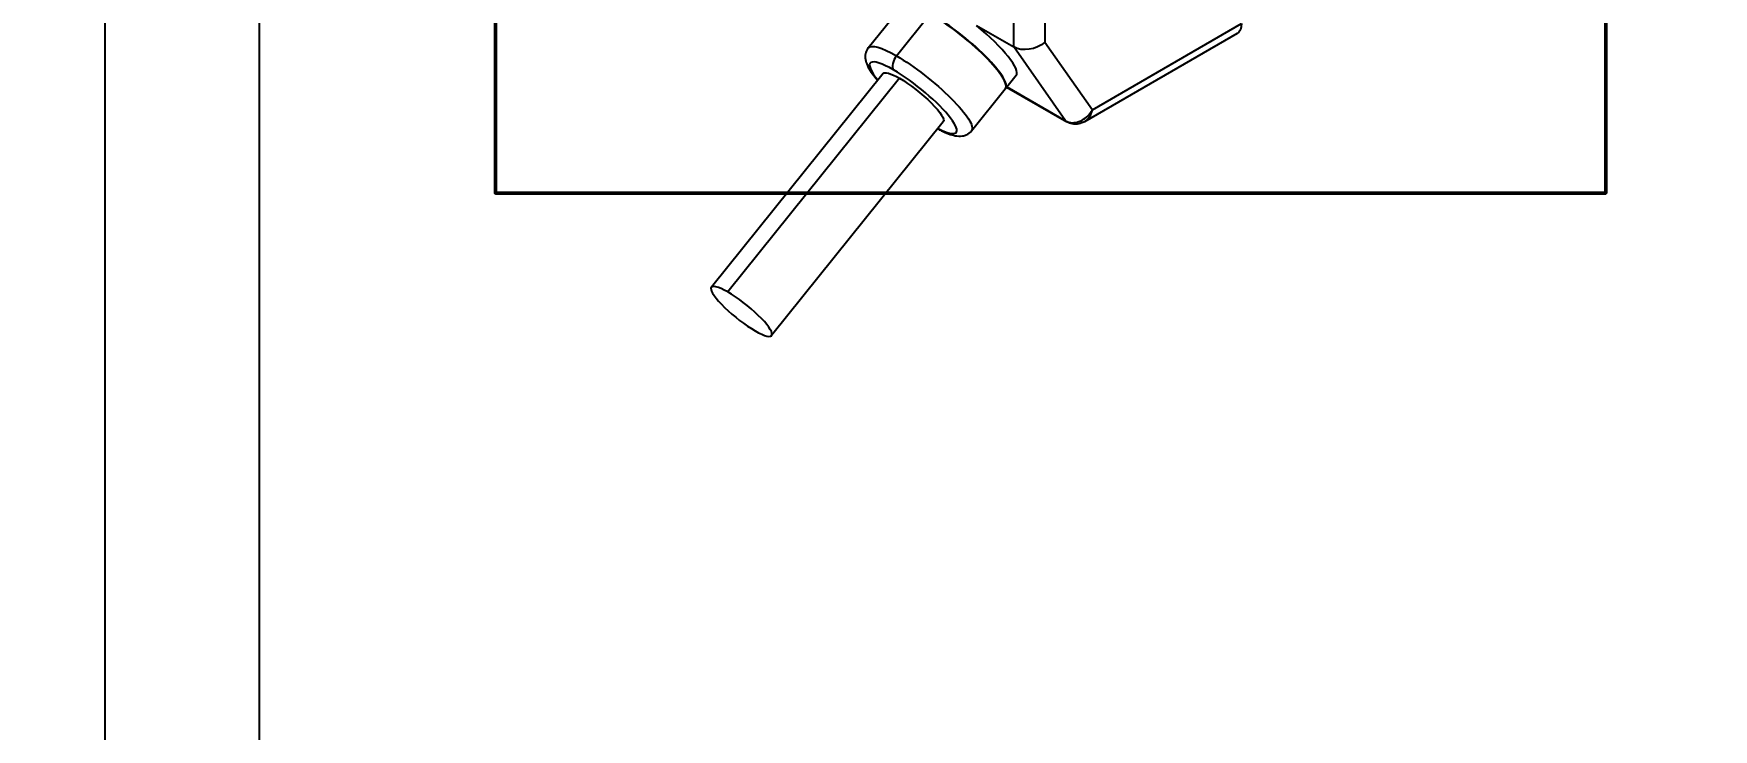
# Model space of a CAD drawing. Header units: millimetres. Extents: x -383313 to -161684, y -117025 to 99224.
# Drawn here: x -333153.7 to -333001.5, y 36293.2 to 36356.2 of the extents above; entities that cross this region are included whole.
import ezdxf

# ---------------------------------------------------------------- set-up
doc = ezdxf.new("R2010")
doc.units = ezdxf.units.MM
doc.header["$MEASUREMENT"] = 0
doc.layers.get('Defpoints').update_dxf_attribs({"color": 31})
for name, color, linetype in [('001__КОНСТРУКТИВ__размеры внутр.', 7, 'Continuous'), ('PV-10B1', 7, 'Continuous'), ('PV-2BB', 7, 'Continuous')]:
    doc.layers.add(name, color=color, linetype=linetype)
doc.styles.add('PSTUDIO', font='arial.ttf')
doc.dimstyles.new('PS_TICK', dxfattribs={"dimscale": 100, "dimtxt": 2.5, "dimasz": 1, "dimexe": 2, "dimexo": 2, "dimgap": 1, "dimtad": 1, "dimdec": 0, "dimzin": 0, "dimdsep": 46, "dimtxsty": 'PSTUDIO', "dimblk": 'ARCHTICK', "dimcen": 2, "dimdle": 1.5, "dimse1": 1, "dimse2": 1, "dimadec": 0, "dimazin": 0, "dimtfac": 1, "dimtdec": 0, "dimtix": 1, "dimtmove": 1, "dimatfit": 3, "dimldrblk": 'ARCHTICK', "dimfxl": 1, "dimtolj": 1, "dimtzin": 0, "dimarcsym": 0})

# ---------------------------------------------------------------- blocks, each defined once
blk = doc.blocks.new('_ArchTick')
at = {"color": 0, "linetype": 'ByBlock', "const_width": 0.15}
blk.add_lwpolyline([(-0.5, -0.5), (0.5, 0.5)], dxfattribs=at)
blk = doc.blocks.new('*D245')
at = {"layer": '001__КОНСТРУКТИВ__размеры внутр.', "color": 0, "lineweight": -2, "ltscale": 100, "transparency": 16777216}
for p, q in [((-333441.82, 37873.63), (-333441.82, 35438.43)), ((-328427.44, 36876.75), (-328427.44, 35438.43)), ((-333591.82, 35638.43), (-328277.44, 35638.43))]:
    blk.add_line(p, q, dxfattribs=at)
at = {"layer": 'Defpoints', "color": 0, "ltscale": 100, "transparency": 16777216}
for p in [(-333441.82, 38073.63), (-328427.44, 37076.75), (-328427.44, 35638.43)]:
    blk.add_point(p, dxfattribs=at)
at = {"layer": '001__КОНСТРУКТИВ__размеры внутр.', "color": 0, "lineweight": -2, "ltscale": 100, "transparency": 16777216, "xscale": 100, "yscale": 100, "zscale": 100, "rotation": 180}
blk.add_blockref('_ArchTick', (-333441.82, 35638.43), dxfattribs=at)
at = {"layer": '001__КОНСТРУКТИВ__размеры внутр.', "color": 0, "lineweight": -2, "ltscale": 100, "transparency": 16777216, "xscale": 100, "yscale": 100, "zscale": 100}
blk.add_blockref('_ArchTick', (-328427.44, 35638.43), dxfattribs=at)
at = {"layer": '001__КОНСТРУКТИВ__размеры внутр.', "color": 0, "ltscale": 100, "transparency": 16777216, "insert": (-330934.63, 35866.07), "char_height": 250, "attachment_point": 5, "style": 'PSTUDIO'}
blk.add_mtext('\\A1;5014', dxfattribs=at)
blk = doc.blocks.new('A$C4af2c1f4')
at = {"layer": 'PV-10B1'}
for p, q in [((-155.5, 737.5), (-155.5, -537.5)), ((-141.5, 737.5), (-141.5, -537.5))]:
    blk.add_line(p, q, dxfattribs=at)
blk = doc.blocks.new('*U231')
at = {"layer": 'PV-2BB'}
for p, q in [((1315.983, 60.663, 1376.646), (1323.913, 68.593, 1392.506)), ((1324.913, 67.593, 1392.506), (1317.072, 59.752, 1376.824)), ((1311.308, 64.358, 1375.666), (1301.859, 65.907, 1367.766)), ((1311.746, 63.743, 1375.489), (1302.297, 65.292, 1367.59)), ((1311.311, 65.305, 1376.616), (1313.171, 65, 1378.171)), ((1312.063, 64.251, 1376.313), (1313.923, 63.946, 1377.868)), ((1312.341, 61.534, 1373.875), (1302.892, 63.083, 1365.976)), ((1315.19, 62.248, 1377.438), (1315.983, 60.663, 1376.646)), ((1313.083, 60.464, 1373.547), (1314.943, 60.159, 1375.102)), ((1314.958, 60.157, 1375.114), (1315.538, 60.061, 1375.599)), ((1315.013, 60.147, 1375.161), (1316.298, 57.579, 1373.876)), ((1315.026, 60.145, 1375.172), (1316.279, 57.64, 1373.919)), ((1316.279, 57.64, 1373.919), (1315.983, 60.663, 1376.646)), ((1317.072, 59.752, 1376.824), (1317.344, 56.982, 1374.326)), ((1323.383, 53.756, 1377.139), (1316.874, 57.01, 1373.884)), ((1317.344, 56.982, 1374.326), (1323.716, 53.796, 1377.512))]:
    blk.add_line(p, q, dxfattribs=at)
at = {"layer": 'PV-2BB', "extrusion": (-0.57735, -0.57735, 0.57735)}
for centre, major_axis, ratio, start_param, end_param in [((1302.376, 64.495, 1366.871), (-0.517, 1.412, 0.895), 0.211325, -0.938882, 2.202711), ((1302.376, 64.495, 1366.871), (0.517, -1.412, -0.895), 0.211325, -0.938882, 2.202711), ((1311.825, 62.946, 1374.77), (-0.738, 2.017, 1.279), 0.211325, -0.938882, 0.795399), ((1312.085, 64.023, 1376.108), (-0.354, 0, -0.354), 0.57735, -1.832596, -0.261799), ((1311.825, 62.946, 1374.77), (0.738, -2.017, -1.279), 0.211325, -0.795399, 2.202711), ((1314.057, 62.58, 1376.636), (0.886, -2.421, -1.535), 0.211325, 0, 2.202711), ((1314.071, 62.577, 1376.649), (0.886, -2.421, -1.535), 0.211325, -0.015418, 2.202711), ((1314.071, 62.577, 1376.649), (0.88, -2.405, -1.524), 0.211325, 0.2028, 2.202711), ((1314.652, 62.482, 1377.134), (0.886, -2.421, -1.535), 0.211325, 0, 1.50659), ((1317.01, 57.649, 1374.659), (-0.723, -0.025, -0.748), 0.784358, -0.022649, 1.548148), ((1317.01, 57.649, 1374.659), (-0.277, -0.548, -0.825), 0.703066, 0.240931, 1.026329)]:
    blk.add_ellipse(centre, major_axis=major_axis, ratio=ratio, start_param=start_param, end_param=end_param, dxfattribs=at)
at = {"layer": 'PV-2BB', "extrusion": (0.57735, 0.57735, -0.57735)}
for centre, major_axis, ratio, start_param, end_param in [((1312.197, 62.885, 1375.081), (-0.886, 2.421, 1.535), 0.211325, 0, 0.938882), ((1311.825, 62.946, 1374.77), (-0.517, 1.412, 0.895), 0.211325, 0, 0.938882), ((1312.197, 62.885, 1375.081), (0.886, -2.421, -1.535), 0.211325, -2.202711, 0), ((1311.825, 62.946, 1374.77), (0.517, -1.412, -0.895), 0.211325, -2.202711, 0), ((1316.739, 60.419, 1377.158), (0.817, -0.564, 0.252), 0.697902, 1.002658, 2.573454), ((1316.651, 57.579, 1374.23), (-0.354, 0, -0.354), 0.57735, -0.000018, 0.261799), ((1323.383, 54.463, 1377.846), (0, -0.707, -0.707), 0.57735, -0.785398, 0)]:
    blk.add_ellipse(centre, major_axis=major_axis, ratio=ratio, start_param=start_param, end_param=end_param, dxfattribs=at)
at = {"layer": 'PV-2BB'}
for points, knots in [([(1311.311, 65.305, 1376.616), (1311.246, 65.316, 1376.562), (1311.187, 65.311, 1376.498), (1311.09, 65.279, 1376.369), (1311.055, 65.249, 1376.304), (1310.99, 65.169, 1376.159), (1310.973, 65.114, 1376.086), (1310.933, 64.914, 1375.847), (1310.947, 64.747, 1375.695), (1310.987, 64.5, 1375.487), (1310.995, 64.454, 1375.45), (1311.005, 64.408, 1375.412)], [2.5096783, 2.5096783, 2.5096783, 2.5096783, 2.5981794, 2.5981794, 2.7002611, 2.7002611, 2.8608991, 2.8608991, 3.2678081, 3.2678081, 3.3554024, 3.3554024, 3.3554024, 3.3554024]), ([(1312.038, 61.583, 1373.622), (1312.067, 61.53, 1373.596), (1312.095, 61.478, 1373.573), (1312.179, 61.327, 1373.506), (1312.235, 61.233, 1373.469), (1312.349, 61.058, 1373.407), (1312.406, 60.976, 1373.383), (1312.534, 60.817, 1373.351), (1312.604, 60.738, 1373.342), (1312.744, 60.623, 1373.366), (1312.79, 60.588, 1373.379), (1312.916, 60.514, 1373.43), (1313.003, 60.477, 1373.48), (1313.083, 60.464, 1373.547)], [4.8055469, 4.8055469, 4.8055469, 4.8055469, 4.9001654, 4.9001654, 5.0879418, 5.0879418, 5.2757182, 5.2757182, 5.4634946, 5.4634946, 5.5425638, 5.5425638, 5.651271, 5.651271, 5.651271, 5.651271]), ([(1316.874, 57.01, 1373.884), (1316.865, 57.015, 1373.88), (1316.856, 57.019, 1373.875), (1316.819, 57.039, 1373.858), (1316.791, 57.055, 1373.846), (1316.682, 57.124, 1373.807), (1316.602, 57.188, 1373.79), (1316.465, 57.325, 1373.791), (1316.406, 57.398, 1373.805), (1316.336, 57.508, 1373.843), (1316.315, 57.543, 1373.859), (1316.298, 57.579, 1373.876)], [0, 0, 0, 0, 0.0354093, 0.0354093, 0.1417783, 0.1417783, 0.4567025, 0.4567025, 0.743904, 0.743904, 0.8788204, 0.8788204, 0.8788204, 0.8788204])]:
    blk.add_open_spline(points, degree=3, knots=knots, dxfattribs=at)

msp = doc.modelspace()

# ---------------------------------------------------------------- linework, layer by layer
at = {"lineweight": 50, "ltscale": 100}
msp.add_lwpolyline([(-333111.85598, 36427.22108), (-333011.25275, 36427.22108), (-333011.25275, 36341.76789), (-333111.85598, 36341.76789)], close=True, dxfattribs=at)

# ---------------------------------------------------------------- block references
at = {"ltscale": 100}
msp.add_blockref('A$C4af2c1f4', (-332991.74767, 35882.97231), dxfattribs=at)
at = {"layer": 'PV-2BB', "extrusion": (0, 0.816497, 0.57735), "xscale": 2, "yscale": 2, "zscale": 2, "rotation": 225}
msp.add_blockref('*U231', (334840.18557, -19042.69941, 26930.44377), dxfattribs=at)

# ---------------------------------------------------------------- dimensions: what is measured, and where the dimension line sits
at = {"layer": '001__КОНСТРУКТИВ__размеры внутр.', "ltscale": 100}
dim = msp.add_linear_dim(base=(-328427.44202, 35638.42958), p1=(-333441.82159, 38073.62614), p2=(-328427.44202, 37076.75198), dimstyle='PS_TICK', override={"dimse1": 0, "dimse2": 0}, dxfattribs=at)
dim.commit()
dim.dimension.update_dxf_attribs({"geometry": '*D245', "text_midpoint": (-330934.63181, 35866.07282)})

doc.saveas('drawing.dxf')
